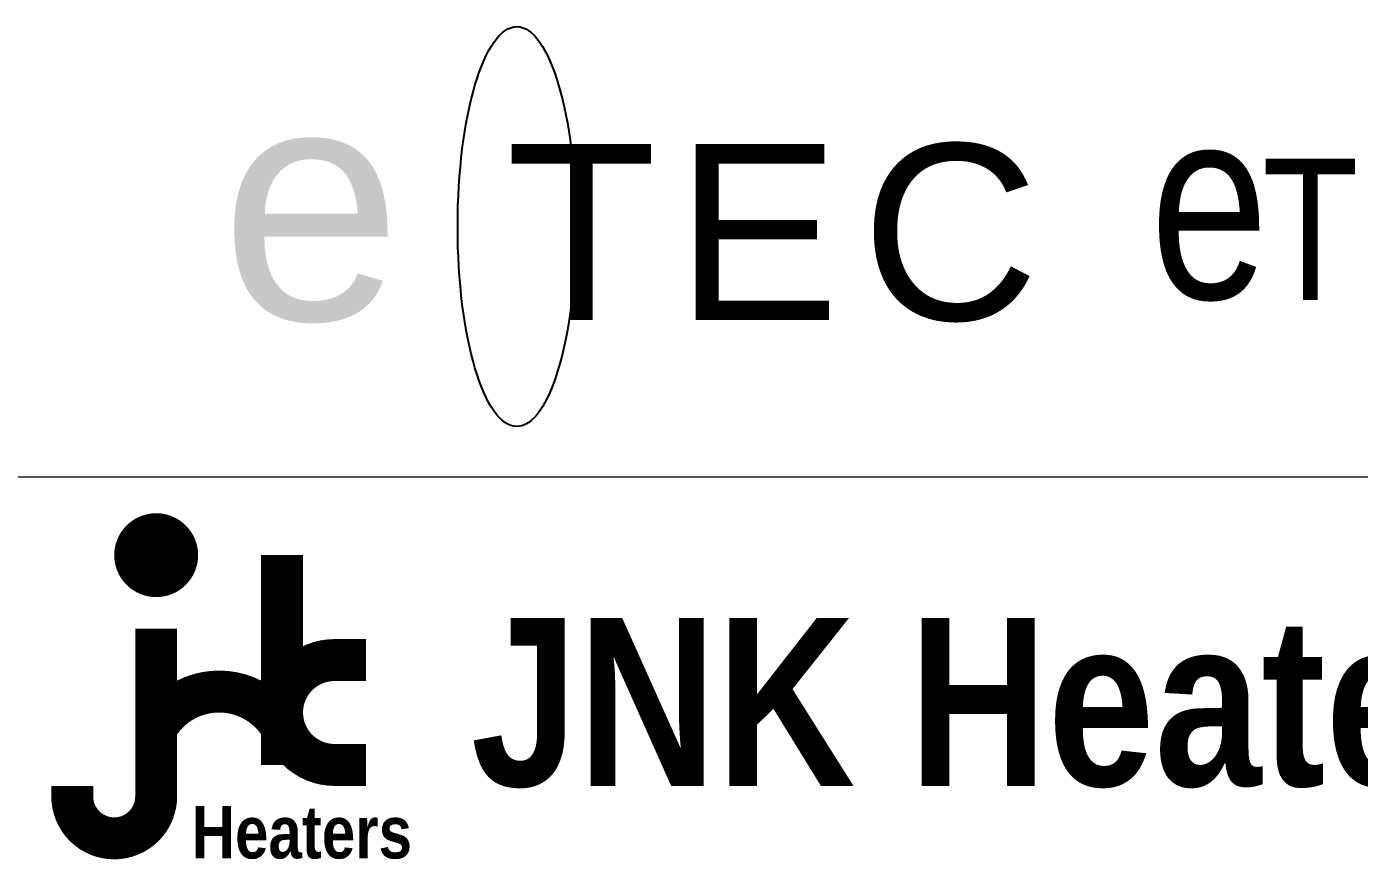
# Model space of a CAD drawing. Header units: millimetres. Extents: x 0 to 134087, y -49114 to 20834.
# Drawn here: x 87302 to 88192, y -47421 to -46864 of the extents above; entities that cross this region are included whole.
import ezdxf

# ---------------------------------------------------------------- set-up
doc = ezdxf.new("R2010")
doc.units = ezdxf.units.MM
doc.header["$LTSCALE"] = 35
for name, color, linetype in [('border', 130, 'Continuous'), ('CON-R', 1, 'Continuous'), ('FORM', 7, 'Continuous')]:
    doc.layers.add(name, color=color, linetype=linetype)
doc.styles.add('Logo', font='ARIALNB.TTF', dxfattribs={"width": 0.8})
doc.styles.add('USER1', font='swiss.ttf', dxfattribs={"width": 0.8, "height": 5})

# ---------------------------------------------------------------- blocks, each defined once
blk = doc.blocks.new('TITLE')
at = {"color": 3}
blk.add_ellipse((742.788, 75.256), major_axis=(0, 5.343), ratio=0.29564, dxfattribs=at)
at = {"layer": 'border', "color": 7, "linetype": 'Continuous', "lineweight": 0}
blk.add_line((699.671, 68.573), (823.671, 68.573), dxfattribs=at)
at = {"color": 6, "style": 'USER1'}
for s, height, p in [('e', 6.247, (734.87, 72.759)), ('T', 4.704, (742.507, 72.759)), ('E', 4.704, (747.032, 72.759)), ('C', 4.704, (751.994, 72.759))]:
    blk.add_text(s, height=height, dxfattribs=at).set_placement(p)
at = {"color": 4, "style": 'USER1', "width": 0.8}
for s, height, p in [('e', 5.105, (759.703, 73.324)), ('TEC', 3.7814, (762.7, 73.291))]:
    blk.add_text(s, height=height, dxfattribs=at).set_placement(p)
blk = doc.blocks.new('JNKLOGO')
at = {"layer": 'FORM', "color": 1, "const_width": 20}
blk.add_lwpolyline([(5218.13, 519.59, 1), (5238.13, 519.59, 1)], format="xyb", close=True, dxfattribs=at)
blk.add_lwpolyline([(5288.13, 519.59), (5288.13, 419.59)], dxfattribs=at)
for points in [[(5188.13, 409.59), (5188.13, 404.59, 1), (5228.13, 404.59), (5228.13, 484.59)], [(5328.13, 469.59), (5313.13, 469.59, 1), (5313.13, 419.59), (5328.13, 419.59)], [(5288.13, 437.09, 0.583333), (5228.13, 437.09, 0.583333)]]:
    blk.add_lwpolyline(points, format="xyb", dxfattribs=at)
at = {"layer": 'FORM', "color": 1, "style": 'Logo'}
for s, height, p in [('JNK Heaters Co., Ltd.', 80, (5378.13, 409.59)), ('Heaters', 25, (5245.03, 375.03))]:
    blk.add_text(s, height=height, dxfattribs=at).set_placement(p)

msp = doc.modelspace()

# ---------------------------------------------------------------- block references
at = {"linetype": 'ByBlock', "xscale": 24.99999999749996, "yscale": 24.99999999749996, "zscale": 24.99999999749996}
msp.add_blockref('TITLE', (69059.5942, -48879.4503), dxfattribs=at)
at = {"layer": 'CON-R', "xscale": 1.401400000000102, "yscale": 1.401400000000102, "zscale": 1.401400000000102}
msp.add_blockref('JNKLOGO', (80061.7279, -47945.6812), dxfattribs=at)

doc.saveas('drawing.dxf')
